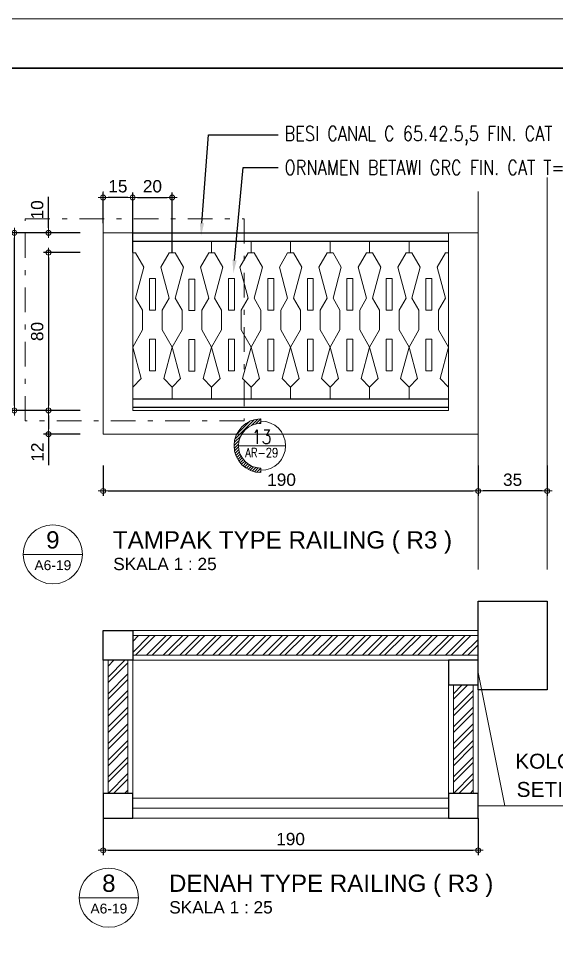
# Model space of a CAD drawing. Header units: millimetres. Extents: x -11 to 1625, y -267 to 180.
# Drawn here: x 954.69 to 965.59, y -230.97 to -212 of the extents above; entities that cross this region are included whole.
import ezdxf
from ezdxf import colors
from ezdxf.entities.mleader import LeaderData, LeaderLine
from ezdxf.enums import TextEntityAlignment as Align
from ezdxf.math import Vec2, Vec3

# ---------------------------------------------------------------- set-up
doc = ezdxf.new("R2010")
doc.units = ezdxf.units.MM
doc.linetypes.add('DASHDOT', pattern=[1, 0.5, -0.25, 0, -0.25])
for name, color, linetype, lineweight in [('ars', 11, 'Continuous', 5), ('ARS DIN', 31, 'Continuous', 5), ('dinding', 5, 'Continuous', 15), ('GRS KOP', 1, 'Continuous', 35), ('KOLOM', 1, 'Continuous', 30), ('kop', 7, 'Continuous', 20), ('lan', 7, 'Continuous', 15), ('not', 7, 'Continuous', 20), ('PARTISI', 190, 'Continuous', 9), ('tem', 5, 'Continuous', 20), ('TEXT KETERANGAN', 7, 'Continuous', 9), ('u', 6, 'Continuous', 20)]:
    doc.layers.add(name, color=color, linetype=linetype, lineweight=lineweight)
doc.layers.add('BESI', color=10, linetype='Continuous')
doc.styles.add('ATTR', font='romans.shx', dxfattribs={"width": 0.8, "height": 1.735066})
doc.styles.add('BARU', font='complex.shx')
doc.styles.get("Standard").update_dxf_attribs({"font": 'ARIALUNI.TTF'})
doc.dimstyles.new('SK-25', dxfattribs={"dimtxt": 0.25, "dimasz": 0.1, "dimexe": 0.1, "dimexo": 0, "dimgap": 0.1, "dimtad": 1, "dimdec": 0, "dimlfac": 25, "dimzin": 12, "dimdsep": 46, "dimtxsty": 'Standard', "dimblk": 'BULAT', "dimcen": 0.1, "dimclrd": 256, "dimadec": 0, "dimazin": 3, "dimtfac": 1, "dimtdec": 0, "dimtofl": 0, "dimtmove": 0, "dimatfit": 3, "dimldrblk": 'BULAT', "dimfxl": 0, "dimtolj": 1, "dimtzin": 0, "dimarcsym": 0})

# ---------------------------------------------------------------- blocks, each defined once
blk = doc.blocks.new('kop')
at = {"layer": 'GRS KOP'}
blk.add_lwpolyline([(1, 54), (83, 54), (83, 1), (1, 1)], close=True, dxfattribs=at)
at = {"layer": 'kop', "color": 7}
for p, q in [((84, 55), (0, 55)), ((0, 0), (84, 0))]:
    blk.add_line(p, q, dxfattribs=at)
at = {"layer": 'kop', "style": 'BARU', "flags": 4}
for p, height in [((73.8, 5.4), 0.35), ((80.303, 5.382), 0.25), ((73.8, 4.9), 0.35), ((80.303, 4.882), 0.25), ((73.8, 4.4), 0.35), ((80.303, 4.382), 0.25)]:
    blk.add_attdef('-', p, '', height=height, dxfattribs=at)
at = {"layer": 'kop', "flags": 4}
for tag, p in [('AR-00', (78.057, 2.648)), ('00', (81.238, 2.647))]:
    blk.add_attdef(tag, text='', height=0.35, dxfattribs=at).set_placement(p, align=Align.MIDDLE)
blk = doc.blocks.new('BULAT')
for p, q in [((-1, 0), (1, 0)), ((0, -1), (0, 1))]:
    blk.add_line(p, q)
blk.add_circle((0, 0), 0.5)
blk = doc.blocks.new('*D3083')
at = {"layer": 'Defpoints', "color": 0, "ltscale": 0.15}
for p in [(956.404, -215.626), (956.404, -216.143), (957.004, -216.143)]:
    blk.add_point(p, dxfattribs=at)
at = {"layer": 'u', "color": 0, "lineweight": -2, "ltscale": 0.15}
for p, q in [((956.404, -216.143), (956.404, -215.526)), ((957.004, -216.143), (957.004, -215.526))]:
    blk.add_line(p, q, dxfattribs=at)
at = {"layer": 'u', "lineweight": -2, "ltscale": 0.15}
blk.add_line((956.904, -215.626), (956.504, -215.626), dxfattribs=at)
at = {"layer": 'u', "lineweight": -2, "ltscale": 0.15, "xscale": 0.1, "yscale": 0.1, "zscale": 0.1, "rotation": 180}
blk.add_blockref('BULAT', (956.404, -215.626), dxfattribs=at)
at = {"layer": 'u', "lineweight": -2, "ltscale": 0.15, "xscale": 0.1, "yscale": 0.1, "zscale": 0.1}
blk.add_blockref('BULAT', (957.004, -215.626), dxfattribs=at)
at = {"layer": 'u', "color": 0, "ltscale": 0.15, "insert": (956.704, -215.399), "char_height": 0.25, "attachment_point": 5}
blk.add_mtext('\\A1;15', dxfattribs=at)
blk = doc.blocks.new('*D3084')
at = {"layer": 'Defpoints', "color": 0, "ltscale": 0.15}
for p in [(955.942, -216.743), (955.298, -219.943), (955.942, -219.943)]:
    blk.add_point(p, dxfattribs=at)
at = {"layer": 'u', "color": 0, "lineweight": -2, "ltscale": 0.15}
for p, q in [((955.942, -216.743), (955.198, -216.743)), ((955.942, -219.943), (955.198, -219.943))]:
    blk.add_line(p, q, dxfattribs=at)
at = {"layer": 'u', "lineweight": -2, "ltscale": 0.15}
blk.add_line((955.298, -216.843), (955.298, -219.843), dxfattribs=at)
at = {"layer": 'u', "lineweight": -2, "ltscale": 0.15, "xscale": 0.1, "yscale": 0.1, "zscale": 0.1}
for p, rotation in [((955.298, -216.743), 90), ((955.298, -219.943), 270)]:
    blk.add_blockref('BULAT', p, dxfattribs=dict(at, rotation=rotation))
at = {"layer": 'u', "color": 0, "ltscale": 0.15, "insert": (955.07, -218.343), "char_height": 0.25, "attachment_point": 5, "rotation": 90}
blk.add_mtext('\\A1;80', dxfattribs=at)
blk = doc.blocks.new('*D3085')
at = {"layer": 'Defpoints', "color": 0, "ltscale": 0.15}
for p in [(955.942, -219.943), (955.298, -220.423), (955.942, -220.423)]:
    blk.add_point(p, dxfattribs=at)
at = {"layer": 'u', "color": 0, "lineweight": -2, "ltscale": 0.15}
for p, q in [((955.942, -219.943), (955.198, -219.943)), ((955.942, -220.423), (955.198, -220.423))]:
    blk.add_line(p, q, dxfattribs=at)
at = {"layer": 'u', "lineweight": -2, "ltscale": 0.15}
for p, q in [((955.298, -220.043), (955.298, -220.323)), ((955.298, -220.423), (955.298, -221.055))]:
    blk.add_line(p, q, dxfattribs=at)
at = {"layer": 'u', "lineweight": -2, "ltscale": 0.15, "xscale": 0.1, "yscale": 0.1, "zscale": 0.1}
for p, rotation in [((955.298, -219.943), 90), ((955.298, -220.423), 270)]:
    blk.add_blockref('BULAT', p, dxfattribs=dict(at, rotation=rotation))
at = {"layer": 'u', "color": 0, "ltscale": 0.15, "insert": (955.072, -220.789), "char_height": 0.25, "attachment_point": 5, "rotation": 90}
blk.add_mtext('\\A1;12', dxfattribs=at)
blk = doc.blocks.new('*D3086')
at = {"layer": 'Defpoints', "color": 0, "ltscale": 0.15}
for p in [(955.298, -216.343), (955.942, -216.343), (955.942, -216.743)]:
    blk.add_point(p, dxfattribs=at)
at = {"layer": 'u', "lineweight": -2, "ltscale": 0.15}
for p, q in [((955.298, -216.243), (955.298, -215.609)), ((955.298, -216.843), (955.298, -216.943))]:
    blk.add_line(p, q, dxfattribs=at)
at = {"layer": 'u', "color": 0, "lineweight": -2, "ltscale": 0.15}
for p, q in [((955.942, -216.343), (955.198, -216.343)), ((955.942, -216.743), (955.198, -216.743))]:
    blk.add_line(p, q, dxfattribs=at)
at = {"layer": 'u', "lineweight": -2, "ltscale": 0.15, "xscale": 0.1, "yscale": 0.1, "zscale": 0.1}
for p, rotation in [((955.298, -216.343), 270), ((955.298, -216.743), 90)]:
    blk.add_blockref('BULAT', p, dxfattribs=dict(at, rotation=rotation))
at = {"layer": 'u', "color": 0, "ltscale": 0.15, "insert": (955.07, -215.876), "char_height": 0.25, "attachment_point": 5, "rotation": 90}
blk.add_mtext('\\A1;10', dxfattribs=at)
blk = doc.blocks.new('*D3087')
at = {"layer": 'Defpoints', "color": 0, "ltscale": 0.15}
for p in [(954.606, -216.343), (955.942, -216.343), (955.942, -219.943)]:
    blk.add_point(p, dxfattribs=at)
at = {"layer": 'u', "color": 0, "lineweight": -2, "ltscale": 0.15}
for p, q in [((955.942, -216.343), (954.506, -216.343)), ((955.942, -219.943), (954.506, -219.943))]:
    blk.add_line(p, q, dxfattribs=at)
at = {"layer": 'u', "lineweight": -2, "ltscale": 0.15}
blk.add_line((954.606, -219.843), (954.606, -216.443), dxfattribs=at)
at = {"layer": 'u', "lineweight": -2, "ltscale": 0.15, "xscale": 0.1, "yscale": 0.1, "zscale": 0.1}
for p, rotation in [((954.606, -216.343), 90), ((954.606, -219.943), 270)]:
    blk.add_blockref('BULAT', p, dxfattribs=dict(at, rotation=rotation))
at = {"layer": 'u', "color": 0, "ltscale": 0.15, "insert": (954.378, -218.143), "char_height": 0.25, "attachment_point": 5, "rotation": 90}
blk.add_mtext('\\A1;90', dxfattribs=at)
blk = doc.blocks.new('*D3088')
at = {"layer": 'Defpoints', "color": 0, "ltscale": 0.15}
for p in [(957.804, -215.626), (957.004, -216.743), (957.804, -216.743)]:
    blk.add_point(p, dxfattribs=at)
at = {"layer": 'u', "color": 0, "lineweight": -2, "ltscale": 0.15}
for p, q in [((957.004, -216.743), (957.004, -215.526)), ((957.804, -216.743), (957.804, -215.526))]:
    blk.add_line(p, q, dxfattribs=at)
at = {"layer": 'u', "lineweight": -2, "ltscale": 0.15}
blk.add_line((957.104, -215.626), (957.704, -215.626), dxfattribs=at)
at = {"layer": 'u', "lineweight": -2, "ltscale": 0.15, "xscale": 0.1, "yscale": 0.1, "zscale": 0.1, "rotation": 180}
blk.add_blockref('BULAT', (957.004, -215.626), dxfattribs=at)
at = {"layer": 'u', "lineweight": -2, "ltscale": 0.15, "xscale": 0.1, "yscale": 0.1, "zscale": 0.1}
blk.add_blockref('BULAT', (957.804, -215.626), dxfattribs=at)
at = {"layer": 'u', "color": 0, "ltscale": 0.15, "insert": (957.404, -215.399), "char_height": 0.25, "attachment_point": 5}
blk.add_mtext('\\A1;20', dxfattribs=at)
blk = doc.blocks.new('*D3089')
at = {"layer": 'Defpoints', "color": 0, "ltscale": 0.15}
for p in [(956.404, -221.061), (964.004, -221.061), (964.004, -221.577)]:
    blk.add_point(p, dxfattribs=at)
at = {"layer": 'u', "color": 0, "lineweight": -2, "ltscale": 0.15}
for p, q in [((956.404, -221.061), (956.404, -221.677)), ((964.004, -221.061), (964.004, -221.677))]:
    blk.add_line(p, q, dxfattribs=at)
at = {"layer": 'u', "lineweight": -2, "ltscale": 0.15}
blk.add_line((956.504, -221.577), (963.904, -221.577), dxfattribs=at)
at = {"layer": 'u', "lineweight": -2, "ltscale": 0.15, "xscale": 0.1, "yscale": 0.1, "zscale": 0.1, "rotation": 180}
blk.add_blockref('BULAT', (956.404, -221.577), dxfattribs=at)
at = {"layer": 'u', "lineweight": -2, "ltscale": 0.15, "xscale": 0.1, "yscale": 0.1, "zscale": 0.1}
blk.add_blockref('BULAT', (964.004, -221.577), dxfattribs=at)
at = {"layer": 'u', "color": 0, "ltscale": 0.15, "insert": (960.021, -221.35), "char_height": 0.25, "attachment_point": 5}
blk.add_mtext('\\A1;190', dxfattribs=at)
blk = doc.blocks.new('Ndtpd')
blk.add_line((0.747, 0), (-0.747, 0))
blk.add_circle((0, 0), 0.747)
at = {"flags": 4}
for tag, height, p in [('NO', 0.5, (0, 0.148)), ('NOLBR', 0.3, (0, -0.398))]:
    blk.add_attdef(tag, text='', height=height, dxfattribs=at).set_placement(p, align=Align.CENTER)
for tag, p, height in [('NDTPD', (1.516, 0.148), 0.5), ('SKALA', (1.523, -0.398), 0.3)]:
    blk.add_attdef(tag, p, '', height=height, dxfattribs=at)
blk = doc.blocks.new('KP')
at = {"layer": 'KOLOM'}
blk.add_lwpolyline([(0.075, -0.075), (-0.075, -0.075), (-0.075, 0.075), (0.075, 0.075), (0.075, -0.075)], dxfattribs=at)
blk = doc.blocks.new('NOT15')
at = {"layer": 'not'}
h = blk.add_hatch(dxfattribs=at)
h.set_pattern_fill('ANSI31', color=4, scale=0.324348, style=0)
h.set_pattern_definition([(45, (3660.145562, 1556.199183), (-0.0286686186, 0.0286686186), [])])
edge = h.paths.add_edge_path()
edge.add_line((0, 1.016), (0, 0.928))
edge.add_arc((0, 0.486), 0.442, 90, 270)
edge.add_line((0, 0.044), (0, -0.044))
edge.add_arc((0, 0.486), 0.53, 90, 270, ccw=False)
at = {"layer": 'not', "color": 4}
blk.add_lwpolyline([(0, 1.016), (0, 0.928, 1), (0, 0.044), (0, -0.044, -1)], format="xyb", close=True, dxfattribs=at)
blk.add_lwpolyline([(-0.442, 0.486), (0.486, 0.486)], dxfattribs=at)
blk.add_arc((0, 0.486), 0.486, 270, 90, dxfattribs=at)
at = {"style": 'ATTR', "width": 0.8}
for tag, height, p in [('NOT', 0.281, (0.015, 0.661)), ('AR-OO', 0.181, (0.017, 0.348))]:
    blk.add_attdef(tag, text='', height=height, dxfattribs=at).set_placement(p, align=Align.MIDDLE_CENTER)
blk = doc.blocks.new('*D3166')
at = {"layer": 'Defpoints', "color": 0, "ltscale": 0.15}
for p in [(956.404, -228.209), (964.004, -228.209), (964.004, -228.864)]:
    blk.add_point(p, dxfattribs=at)
at = {"layer": 'u', "color": 0, "lineweight": -2, "ltscale": 0.15}
for p, q in [((956.404, -228.209), (956.404, -228.964)), ((964.004, -228.209), (964.004, -228.964))]:
    blk.add_line(p, q, dxfattribs=at)
at = {"layer": 'u', "lineweight": -2, "ltscale": 0.15}
blk.add_line((956.504, -228.864), (963.904, -228.864), dxfattribs=at)
at = {"layer": 'u', "lineweight": -2, "ltscale": 0.15, "xscale": 0.1, "yscale": 0.1, "zscale": 0.1, "rotation": 180}
blk.add_blockref('BULAT', (956.404, -228.864), dxfattribs=at)
at = {"layer": 'u', "lineweight": -2, "ltscale": 0.15, "xscale": 0.1, "yscale": 0.1, "zscale": 0.1}
blk.add_blockref('BULAT', (964.004, -228.864), dxfattribs=at)
at = {"layer": 'u', "color": 0, "ltscale": 0.15, "insert": (960.204, -228.637), "char_height": 0.25, "attachment_point": 5}
blk.add_mtext('\\A1;190', dxfattribs=at)
blk = doc.blocks.new('*D3314')
at = {"layer": 'Defpoints', "color": 0, "ltscale": 0.15}
for p in [(964.004, -221.061), (965.404, -221.061), (964.004, -221.577)]:
    blk.add_point(p, dxfattribs=at)
at = {"layer": 'u', "color": 0, "lineweight": -2, "ltscale": 0.15}
for p, q in [((964.004, -221.061), (964.004, -221.677)), ((965.404, -221.061), (965.404, -221.677))]:
    blk.add_line(p, q, dxfattribs=at)
at = {"layer": 'u', "lineweight": -2, "ltscale": 0.15}
blk.add_line((965.304, -221.577), (964.104, -221.577), dxfattribs=at)
at = {"layer": 'u', "lineweight": -2, "ltscale": 0.15, "xscale": 0.1, "yscale": 0.1, "zscale": 0.1, "rotation": 180}
blk.add_blockref('BULAT', (964.004, -221.577), dxfattribs=at)
at = {"layer": 'u', "lineweight": -2, "ltscale": 0.15, "xscale": 0.1, "yscale": 0.1, "zscale": 0.1}
blk.add_blockref('BULAT', (965.404, -221.577), dxfattribs=at)
at = {"layer": 'u', "color": 0, "ltscale": 0.15, "insert": (964.704, -221.35), "char_height": 0.25, "attachment_point": 5}
blk.add_mtext('\\A1;35', dxfattribs=at)

msp = doc.modelspace()

# ---------------------------------------------------------------- hatches: boundary and pattern name
at = {"layer": 'ars'}
h = msp.add_hatch(dxfattribs=at)
h.set_pattern_fill('ANSI32', color=256, scale=0.025, style=0)
h.set_pattern_definition([(225, (959.70437, -224.50861), (-0.16838, 0.16838), []), (225, (959.70437, -224.62087), (-0.16838, 0.16838), [])])
h.paths.add_polyline_path([(964.004371, -224.9086135), (964.004371, -224.5086135), (957.004371, -224.5086135), (957.004371, -224.9086135)])
h = msp.add_hatch(dxfattribs=at)
h.set_pattern_fill('ANSI32', color=256, scale=0.025, style=0)
h.set_pattern_definition([(45, (956.50437, -227.70861), (-0.16838, 0.16838), []), (45, (956.61662, -227.70861), (-0.16838, 0.16838), [])])
h.paths.add_polyline_path([(956.904371, -225.0086135), (956.504371, -225.0086135), (956.504371, -227.7086135), (956.904371, -227.7086135)])
h = msp.add_hatch(dxfattribs=at)
h.set_pattern_fill('ANSI32', color=256, scale=0.025, style=0)
h.set_pattern_definition([(45, (963.50437, -227.70861), (-0.16838, 0.16838), []), (45, (963.61662, -227.70861), (-0.16838, 0.16838), [])])
h.paths.add_polyline_path([(963.904371, -225.5086135), (963.504371, -225.5086135), (963.504371, -227.7086135), (963.904371, -227.7086135)])

# ---------------------------------------------------------------- linework, layer by layer
for points in [[(957.804371, -216.5108071), (957.004371, -216.5108071), (957.004371, -216.7508071), (957.064371, -216.7508071), (957.2322875, -217.041647), (957.064371, -217.66832), (957.204371, -217.9108071), (957.204371, -218.3108071), (957.004371, -218.6572173), (957.1763028, -219.2988754), (957.004371, -219.4708071), (957.004371, -219.7108071), (957.804371, -219.7108071), (957.804371, -219.4708071), (957.6324392, -219.2988754), (957.804371, -218.6572173), (957.604371, -218.3108071), (957.604371, -217.9108071), (957.744371, -217.66832), (957.5764545, -217.041647), (957.744371, -216.7508071), (957.804371, -216.7508071)], [(958.604371, -216.5108071), (957.804371, -216.5108071), (957.804371, -216.7508071), (957.864371, -216.7508071), (958.0322875, -217.041647), (957.864371, -217.66832), (958.004371, -217.9108071), (958.004371, -218.3108071), (957.804371, -218.6572173), (957.9763028, -219.2988754), (957.804371, -219.4708071), (957.804371, -219.7108071), (958.604371, -219.7108071), (958.604371, -219.4708071), (958.4324392, -219.2988754), (958.604371, -218.6572173), (958.404371, -218.3108071), (958.404371, -217.9108071), (958.544371, -217.66832), (958.3764545, -217.041647), (958.544371, -216.7508071), (958.604371, -216.7508071)], [(959.404371, -216.5108071), (958.604371, -216.5108071), (958.604371, -216.7508071), (958.664371, -216.7508071), (958.8322875, -217.041647), (958.664371, -217.66832), (958.804371, -217.9108071), (958.804371, -218.3108071), (958.604371, -218.6572173), (958.7763028, -219.2988754), (958.604371, -219.4708071), (958.604371, -219.7108071), (959.404371, -219.7108071), (959.404371, -219.4708071), (959.2324392, -219.2988754), (959.404371, -218.6572173), (959.204371, -218.3108071), (959.204371, -217.9108071), (959.344371, -217.66832), (959.1764545, -217.041647), (959.344371, -216.7508071), (959.404371, -216.7508071)], [(960.204371, -216.5108071), (959.404371, -216.5108071), (959.404371, -216.7508071), (959.464371, -216.7508071), (959.6322875, -217.041647), (959.464371, -217.66832), (959.604371, -217.9108071), (959.604371, -218.3108071), (959.404371, -218.6572173), (959.5763028, -219.2988754), (959.404371, -219.4708071), (959.404371, -219.7108071), (960.204371, -219.7108071), (960.204371, -219.4708071), (960.0324392, -219.2988754), (960.204371, -218.6572173), (960.004371, -218.3108071), (960.004371, -217.9108071), (960.144371, -217.66832), (959.9764545, -217.041647), (960.144371, -216.7508071), (960.204371, -216.7508071)], [(961.004371, -216.5108071), (960.204371, -216.5108071), (960.204371, -216.7508071), (960.264371, -216.7508071), (960.4322875, -217.041647), (960.264371, -217.66832), (960.404371, -217.9108071), (960.404371, -218.3108071), (960.204371, -218.6572173), (960.3763028, -219.2988754), (960.204371, -219.4708071), (960.204371, -219.7108071), (961.004371, -219.7108071), (961.004371, -219.4708071), (960.8324392, -219.2988754), (961.004371, -218.6572173), (960.804371, -218.3108071), (960.804371, -217.9108071), (960.944371, -217.66832), (960.7764545, -217.041647), (960.944371, -216.7508071), (961.004371, -216.7508071)], [(961.804371, -216.5108071), (961.004371, -216.5108071), (961.004371, -216.7508071), (961.064371, -216.7508071), (961.2322875, -217.041647), (961.064371, -217.66832), (961.204371, -217.9108071), (961.204371, -218.3108071), (961.004371, -218.6572173), (961.1763028, -219.2988754), (961.004371, -219.4708071), (961.004371, -219.7108071), (961.804371, -219.7108071), (961.804371, -219.4708071), (961.6324392, -219.2988754), (961.804371, -218.6572173), (961.604371, -218.3108071), (961.604371, -217.9108071), (961.744371, -217.66832), (961.5764545, -217.041647), (961.744371, -216.7508071), (961.804371, -216.7508071)], [(962.604371, -216.5108071), (961.804371, -216.5108071), (961.804371, -216.7508071), (961.864371, -216.7508071), (962.0322875, -217.041647), (961.864371, -217.66832), (962.004371, -217.9108071), (962.004371, -218.3108071), (961.804371, -218.6572173), (961.9763028, -219.2988754), (961.804371, -219.4708071), (961.804371, -219.7108071), (962.604371, -219.7108071), (962.604371, -219.4708071), (962.4324392, -219.2988754), (962.604371, -218.6572173), (962.404371, -218.3108071), (962.404371, -217.9108071), (962.544371, -217.66832), (962.3764545, -217.041647), (962.544371, -216.7508071), (962.604371, -216.7508071)], [(963.404371, -216.5108071), (962.604371, -216.5108071), (962.604371, -216.7508071), (962.664371, -216.7508071), (962.8322875, -217.041647), (962.664371, -217.66832), (962.804371, -217.9108071), (962.804371, -218.3108071), (962.604371, -218.6572173), (962.7763028, -219.2988754), (962.604371, -219.4708071), (962.604371, -219.7108071), (963.404371, -219.7108071), (963.404371, -219.4708071), (963.2324392, -219.2988754), (963.404371, -218.6572173), (963.204371, -218.3108071), (963.204371, -217.9108071), (963.344371, -217.66832), (963.1764545, -217.041647), (963.344371, -216.7508071), (963.404371, -216.7508071)], [(957.344371, -217.9108071), (957.464371, -217.9108071), (957.464371, -217.2708071), (957.344371, -217.2708071)], [(958.144371, -217.9185748), (958.264371, -217.9185748), (958.264371, -217.2785748), (958.144371, -217.2785748)], [(958.944371, -217.9108071), (959.064371, -217.9108071), (959.064371, -217.2708071), (958.944371, -217.2708071)], [(959.744371, -217.9108071), (959.864371, -217.9108071), (959.864371, -217.2708071), (959.744371, -217.2708071)], [(960.544371, -217.9108071), (960.664371, -217.9108071), (960.664371, -217.2708071), (960.544371, -217.2708071)], [(961.344371, -217.9108071), (961.464371, -217.9108071), (961.464371, -217.2708071), (961.344371, -217.2708071)], [(962.144371, -217.9108071), (962.264371, -217.9108071), (962.264371, -217.2708071), (962.144371, -217.2708071)], [(962.944371, -217.9108071), (963.064371, -217.9108071), (963.064371, -217.2708071), (962.944371, -217.2708071)], [(957.344371, -219.1388754), (957.464371, -219.1388754), (957.464371, -218.4988754), (957.344371, -218.4988754)], [(958.144371, -219.1466431), (958.264371, -219.1466431), (958.264371, -218.5066431), (958.144371, -218.5066431)], [(958.944371, -219.1388754), (959.064371, -219.1388754), (959.064371, -218.4988754), (958.944371, -218.4988754)], [(959.744371, -219.1388754), (959.864371, -219.1388754), (959.864371, -218.4988754), (959.744371, -218.4988754)], [(960.544371, -219.1388754), (960.664371, -219.1388754), (960.664371, -218.4988754), (960.544371, -218.4988754)], [(961.344371, -219.1388754), (961.464371, -219.1388754), (961.464371, -218.4988754), (961.344371, -218.4988754)], [(962.144371, -219.1388754), (962.264371, -219.1388754), (962.264371, -218.4988754), (962.144371, -218.4988754)], [(962.944371, -219.1388754), (963.064371, -219.1388754), (963.064371, -218.4988754), (962.944371, -218.4988754)]]:
    msp.add_lwpolyline(points, close=True, dxfattribs=at)
for points in [[(957.004371, -227.8086135), (963.404371, -227.8086135)], [(957.004371, -228.0086135), (963.404371, -228.0086135)]]:
    msp.add_lwpolyline(points, dxfattribs=at)
at = {"layer": 'ARS DIN'}
msp.add_lwpolyline([(964.004371, -224.9086135), (957.004371, -224.9086135), (957.004371, -224.5086135), (964.004371, -224.5086135)], dxfattribs=at)
for points in [[(956.904371, -225.0086135), (956.504371, -225.0086135), (956.504371, -227.7086135), (956.904371, -227.7086135)], [(963.904371, -225.5086135), (963.504371, -225.5086135), (963.504371, -227.7086135), (963.904371, -227.7086135)]]:
    msp.add_lwpolyline(points, close=True, dxfattribs=at)
at = {"layer": 'BESI'}
for points in [[(957.004371, -216.3428071), (963.404371, -216.3428071)], [(957.004371, -216.5108071), (963.404371, -216.5108071)], [(957.004371, -219.7108071), (963.404371, -219.7108071)], [(957.004371, -219.8788071), (963.404371, -219.8788071)]]:
    msp.add_lwpolyline(points, dxfattribs=at)
at = {"layer": 'dinding'}
msp.add_lwpolyline([(964.004371, -225.0086135), (957.004371, -225.0086135), (957.004371, -224.4086135), (964.004371, -224.4086135)], dxfattribs=at)
for points in [[(957.004371, -225.0086135), (956.404371, -225.0086135), (956.404371, -227.7086135), (957.004371, -227.7086135)], [(964.004371, -225.5086135), (963.404371, -225.5086135), (963.404371, -227.7086135), (964.004371, -227.7086135)]]:
    msp.add_lwpolyline(points, close=True, dxfattribs=at)
at = {"layer": 'KOLOM'}
for points in [[(965.404371, -225.6086135), (964.004371, -225.6086135), (964.004371, -223.8086135), (965.404371, -223.8086135)], [(964.004371, -225.0086135), (963.404371, -225.0086135), (963.404371, -225.5086135), (964.004371, -225.5086135)], [(957.004371, -227.7086135), (956.404371, -227.7086135), (956.404371, -228.2086135), (957.004371, -228.2086135)], [(964.004371, -227.7086135), (963.404371, -227.7086135), (963.404371, -228.2086135), (964.004371, -228.2086135)]]:
    msp.add_lwpolyline(points, close=True, dxfattribs=at)
at = {"layer": 'lan'}
msp.add_lwpolyline([(956.404371, -228.2086135), (964.004371, -228.2086135)], dxfattribs=at)
at = {"layer": 'not', "linetype": 'DASHDOT'}
msp.add_lwpolyline([(954.824413, -216.0561721), (959.2643426, -216.0561721), (959.2643426, -220.1510738), (954.824413, -220.1510738)], close=True, dxfattribs=at)
at = {"layer": 'PARTISI'}
for points in [[(964.004371, -225.2586135), (964.5483174, -227.9586135)], [(964.004371, -227.9586135), (969.1277422, -227.9586135)]]:
    msp.add_lwpolyline(points, dxfattribs=at)
at = {"layer": 'tem'}
for p, q in [((965.404371, -215.2212725), (965.404371, -223.168515)), ((956.404371, -215.5018094), (956.404371, -220.4228071)), ((964.004371, -215.5018094), (964.004371, -223.168515)), ((956.404371, -216.3428071), (957.004371, -216.3428071)), ((957.004371, -216.3428071), (957.004371, -219.9428071)), ((963.404371, -216.3428071), (964.004371, -216.3428071)), ((963.404371, -216.3428071), (963.404371, -219.9428071)), ((963.404371, -219.9428071), (957.004371, -219.9428071))]:
    msp.add_line(p, q, dxfattribs=at)
msp.add_lwpolyline([(964.004371, -216.3428071), (964.004371, -220.4228071), (956.404371, -220.4228071)], dxfattribs=at)

# ---------------------------------------------------------------- block references
at = {"xscale": 1.026892176462654, "yscale": 1.026892176462654, "zscale": 1.026892176462654}
msp.add_blockref('NOT15', (959.6033381, -221.1581523), dxfattribs=at).add_auto_attribs({'NOT': '13', 'AR-OO': 'AR-29'})
at = {"layer": 'KOLOM', "xscale": 4, "yscale": 4, "zscale": 4, "rotation": 180}
msp.add_blockref('KP', (956.704371, -224.7086135), dxfattribs=at)
at = {"layer": 'kop'}
for p in [(911.2141622, -212), (911.2141622, -267)]:
    msp.add_blockref('kop', p, dxfattribs=at)
at = {"layer": 'not'}
ref = msp.add_blockref('Ndtpd', (955.3864959, -222.8620955), dxfattribs=dict(at, xscale=0.803212851405533, yscale=0.803212851405533, zscale=0.803212851405533))
ref.add_attrib('NO', '9', dxfattribs={"layer": '0', "height": 0.35, "flags": 4}).set_placement((955.3861687, -222.7435697), align=Align.CENTER)
ref.add_attrib('NDTPD', 'TAMPAK TYPE RAILING ( R3 )', (956.6041805, -222.7435697), dxfattribs={"layer": '0', "height": 0.35, "flags": 4})
ref.add_attrib('NOLBR', 'A6-19', dxfattribs={"layer": '0', "height": 0.2, "flags": 4}).set_placement((955.3861687, -223.1820654), align=Align.CENTER)
ref.add_attrib('SKALA', 'SKALA 1 : 25', (956.6099806, -223.1820654), dxfattribs={"layer": '0', "height": 0.25, "flags": 4})
ref = msp.add_blockref('Ndtpd', (956.5214821, -229.824832), dxfattribs=dict(at, xscale=0.803212851405533, yscale=0.803212851405533, zscale=0.803212851405533))
ref.add_attrib('NO', '8', dxfattribs={"layer": '0', "height": 0.35, "flags": 4}).set_placement((956.521155, -229.7063062), align=Align.CENTER)
ref.add_attrib('NDTPD', 'DENAH TYPE RAILING ( R3 )', (957.7391668, -229.7063062), dxfattribs={"layer": '0', "height": 0.35, "flags": 4})
ref.add_attrib('NOLBR', 'A6-19', dxfattribs={"layer": '0', "height": 0.2, "flags": 4}).set_placement((956.521155, -230.1448019), align=Align.CENTER)
ref.add_attrib('SKALA', 'SKALA 1 : 25', (957.7449668, -230.1448019), dxfattribs={"layer": '0', "height": 0.25, "flags": 4})

# ---------------------------------------------------------------- texts
msp.add_text('KOLOM PRAKTIS ', height=0.303421573, dxfattribs=at).set_placement((966.5455145, -227.0561786), align=Align.MIDDLE)
at = {"layer": 'not', "insert": (964.7839987, -227.4776942), "char_height": 0.303421573, "width": 4.230154138, "attachment_point": 1}
msp.add_mtext('SETINGGI RAILLING', dxfattribs=at)

# ---------------------------------------------------------------- dimensions: what is measured, and where the dimension line sits
at = {"layer": 'u', "ltscale": 0.15}
for base, p1, p2, picture, middle in [((956.404371, -215.6262371), (957.004371, -216.1428071), (956.404371, -216.1428071), '*D3083', (956.704371, -215.6262371)), ((964.004371, -221.5774506), (965.404371, -221.0608805), (964.004371, -221.0608805), '*D3314', (964.704371, -221.5774506))]:
    dim = msp.add_linear_dim(base=base, p1=p1, p2=p2, angle=180, dimstyle='SK-25', dxfattribs=at)
    dim.commit()
    dim.dimension.update_dxf_attribs({"geometry": picture, "text_midpoint": middle, "dimtype": 160})
dim = msp.add_linear_dim(base=(957.804371, -215.6262371), p1=(957.004371, -216.7428071), p2=(957.804371, -216.7428071), dimstyle='SK-25', dxfattribs=at)
dim.commit()
dim.dimension.update_dxf_attribs({"geometry": '*D3088', "text_midpoint": (957.404371, -215.3985086)})
for base, p1, p2, picture, middle in [((955.2979854, -216.3428071), (955.9424623, -216.7428071), (955.9424623, -216.3428071), '*D3086', (955.0702569, -215.875771)), ((954.6061378, -216.3428071), (955.9424623, -219.9428071), (955.9424623, -216.3428071), '*D3087', (954.3784093, -218.1428071)), ((955.2979854, -219.9428071), (955.9424623, -216.7428071), (955.9424623, -219.9428071), '*D3084', (955.0702569, -218.3428071)), ((955.2979854, -220.4228071), (955.9424623, -219.9428071), (955.9424623, -220.4228071), '*D3085', (955.0723885, -220.7887348))]:
    dim = msp.add_linear_dim(base=base, p1=p1, p2=p2, angle=90, dimstyle='SK-25', dxfattribs=at)
    dim.commit()
    dim.dimension.update_dxf_attribs({"geometry": picture, "text_midpoint": middle})
dim = msp.add_linear_dim(base=(964.004371, -221.5774506), p1=(956.404371, -221.0608805), p2=(964.004371, -221.0608805), dimstyle='SK-25', override={"dimdec": 1}, dxfattribs=at)
dim.commit()
dim.dimension.update_dxf_attribs({"geometry": '*D3089', "text_midpoint": (960.0208024, -221.5774506), "dimtype": 160})
dim = msp.add_linear_dim(base=(964.004371, -228.864297), p1=(956.404371, -228.2086135), p2=(964.004371, -228.2086135), dimstyle='SK-25', override={"dimdec": 1}, dxfattribs=at)
dim.commit()
dim.dimension.update_dxf_attribs({"geometry": '*D3166', "text_midpoint": (960.204371, -228.6365685)})

# ---------------------------------------------------------------- leaders
at = {"layer": 'TEXT KETERANGAN'}
ml = msp.add_multileader_mtext('Standard', dxfattribs=at)
ml.set_content('{\\C90;BESI CANAL C 65.42.5,5 FIN. CAT}', color=256, style='ATTR')
ml.set_leader_properties()
ml.build(insert=Vec2(0, 0))
ml.multileader.update_dxf_attribs({"text_left_attachment_type": 2, "text_right_attachment_type": 2, "dogleg_length": 2.367, "arrow_head_size": 0.2637542})
ctx = ml.context
ctx.base_point, ctx.char_height, ctx.arrow_head_size, ctx.landing_gap_size, ctx.plane_origin = Vec3(959.9494961, -214.3580334), 0.3, 0.2637542, 0.1318771, Vec3(962.1573943, -214.4538988)
ctx.left_attachment, ctx.right_attachment = 2, 2
notes = []
notes.append((ctx, [(0, (1, 1, 0), (958.5405811, -214.3580334), (1, 0), 1.408915, [(0, [(958.3886688, -216.4071238)], 0, [])])]))
ctx.mtext.insert, ctx.mtext.flow_direction = Vec3(960.0813732, -214.179462), 5
ml = msp.add_multileader_mtext('Standard', dxfattribs=at)
ml.set_content('{\\C90;ORNAMEN BETAWI GRC FIN. CAT T=2cm}', color=256, style='ATTR')
ml.set_leader_properties()
ml.build(insert=Vec2(0, 0))
ml.multileader.update_dxf_attribs({"text_left_attachment_type": 2, "text_right_attachment_type": 2, "dogleg_length": 2.367, "arrow_head_size": 0.2637542})
ctx = ml.context
ctx.base_point, ctx.char_height, ctx.arrow_head_size, ctx.landing_gap_size, ctx.plane_origin = Vec3(959.9494961, -215.0170712), 0.3, 0.2637542, 0.1318771, Vec3(962.1573943, -215.1129366)
ctx.left_attachment, ctx.right_attachment = 2, 2
notes.append((ctx, [(0, (1, 1, 0), (959.2425136, -215.0170712), (1, 0), 0.7069826, [(0, [(959.0447569, -217.162673)], 0, [])])]))
ctx.mtext.insert, ctx.mtext.flow_direction = Vec3(960.0813732, -214.8670712), 5
for ctx, leaders in notes:
    for number, flags, end, landing, length, lines in leaders:
        leader = LeaderData()
        leader.index, (leader.has_last_leader_line, leader.has_dogleg_vector, leader.attachment_direction) = number, flags
        leader.last_leader_point, leader.dogleg_vector, leader.dogleg_length = Vec3(end), Vec3(landing), length
        for number, points, colour, breaks in lines:
            line = LeaderLine()
            line.index, line.vertices, line.color, line.breaks = number, Vec3.list(points), colors.encode_raw_color(colour), breaks
            leader.lines.append(line)
        ctx.leaders.append(leader)

doc.saveas('drawing.dxf')
